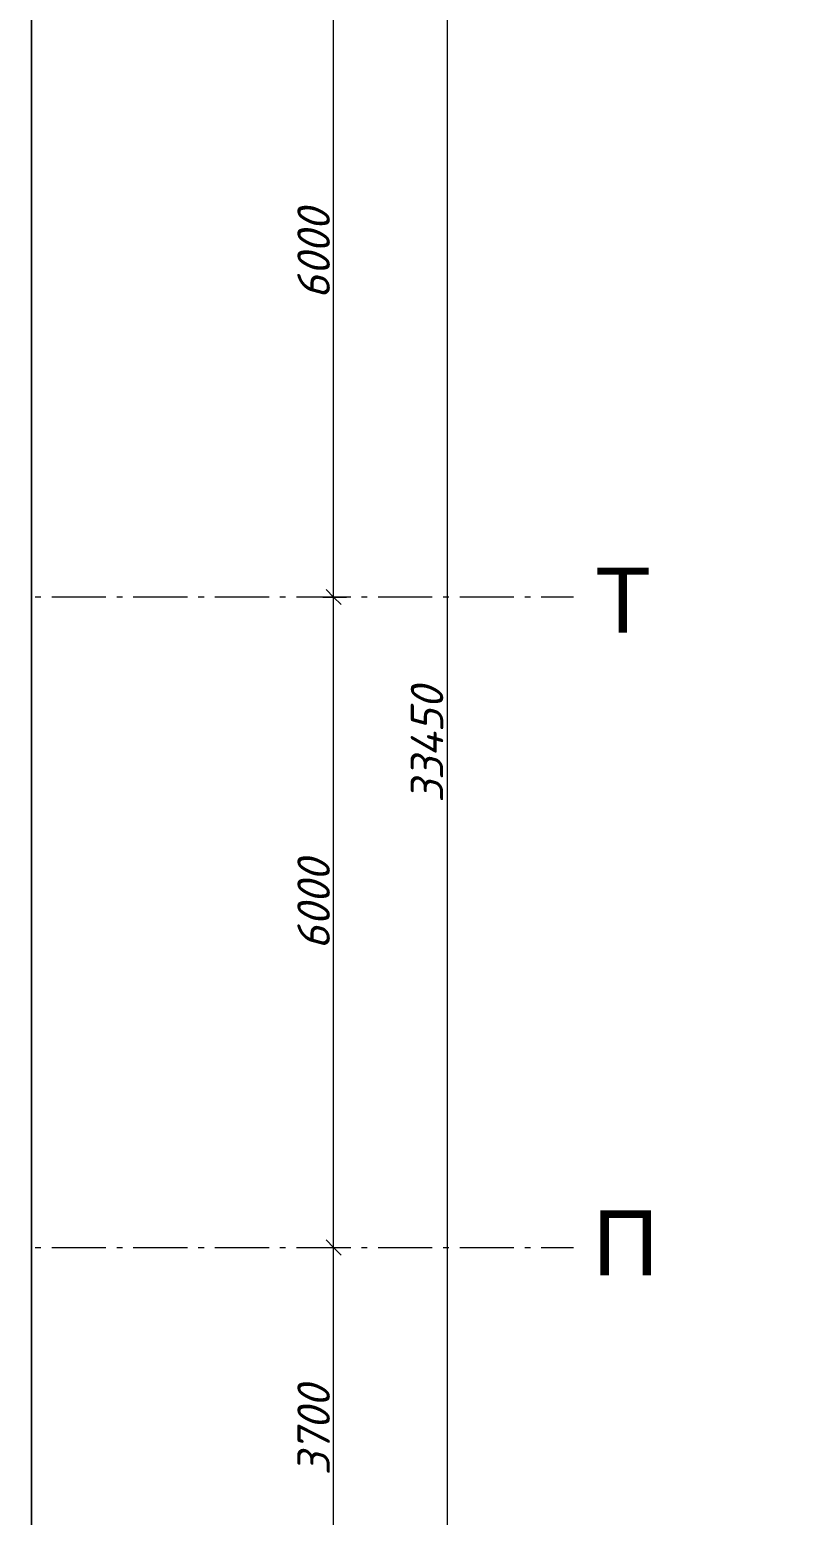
# Model space of a CAD drawing. Header units: millimetres. Extents: x -81576 to 1046824, y -248937 to 691537.
# Drawn here: x 122978 to 130033, y 561752 to 575454 of the extents above; entities that cross this region are included whole.
import ezdxf

# ---------------------------------------------------------------- set-up
doc = ezdxf.new("R2010")
doc.units = ezdxf.units.MM
doc.layers.add('PDF _Геометрия', color=7, linetype='Continuous', true_color=0x1d1d1d)
doc.layers.add('PDF _Текст', color=7, linetype='Continuous')
doc.styles.add('PDF ArialMT', font='arial.ttf')
doc.styles.add('PDF ISOCPEUR Italic', font='isocpeui.ttf')

msp = doc.modelspace()

# ---------------------------------------------------------------- linework, layer by layer
at = {"layer": 'PDF _Геометрия', "color": 7, "lineweight": 9}
msp.add_lwpolyline([(96004.5, 535380), (96004.5, 585971.6), (122994.5, 585971.6), (122994.5, 547671.5), (169194.5, 547671.5), (169194.5, 581171.6), (172944.5, 581171.6), (172944.5, 582548.4), (172944.5, 581171.6), (169194.5, 581171.6), (169194.5, 547671.5), (122994.5, 547671.5), (122994.5, 585971.6), (96004.5, 585971.6)], close=True, dxfattribs=at)
for points in [[(125782.5, 551801.5), (125782.5, 555221.6), (125782.5, 560521.6), (125782.5, 564221.6), (125782.5, 570221.6), (125782.5, 576221.6), (125782.5, 581721.6), (125782.5, 585491.6)], [(126828.7, 585491.6), (126828.7, 551801.5)], [(123080.8, 570221.6), (123027.9, 570221.6)], [(123680.8, 570221.6), (123180.8, 570221.6)], [(123833.7, 570221.6), (123780.8, 570221.6)], [(124433.7, 570221.6), (123933.7, 570221.6)], [(124586.6, 570221.6), (124533.7, 570221.6)], [(125186.6, 570221.6), (124686.6, 570221.6)], [(125339.6, 570221.6), (125286.6, 570221.6)], [(125939.6, 570221.6), (125439.6, 570221.6)], [(125683.5, 570221.6), (125782.5, 570221.6), (125902.5, 570221.6)], [(125712.5, 570291.6), (125782.5, 570221.6), (125852.5, 570151.6)], [(126092.5, 570221.6), (126039.6, 570221.6)], [(126692.5, 570221.6), (126192.5, 570221.6)], [(126845.4, 570221.6), (126792.5, 570221.6)], [(127445.4, 570221.6), (126945.4, 570221.6)], [(127598.3, 570221.6), (127545.4, 570221.6)], [(127994.5, 570221.6), (127698.3, 570221.6)], [(125712.5, 564291.6), (125782.5, 564221.6), (125852.5, 564151.6)], [(123027.9, 564221.6), (123080.8, 564221.6)], [(123180.8, 564221.6), (123680.8, 564221.6)], [(123780.8, 564221.6), (123833.7, 564221.6)], [(123933.7, 564221.6), (124433.7, 564221.6)], [(124533.7, 564221.6), (124586.6, 564221.6)], [(124686.6, 564221.6), (125186.6, 564221.6)], [(125286.6, 564221.6), (125339.6, 564221.6)], [(125439.6, 564221.6), (125939.6, 564221.6)], [(125683.5, 564221.6), (125782.5, 564221.6), (125902.5, 564221.6)], [(126039.6, 564221.6), (126092.5, 564221.6)], [(126192.5, 564221.6), (126692.5, 564221.6)], [(126792.5, 564221.6), (126845.4, 564221.6)], [(126945.4, 564221.6), (127445.4, 564221.6)], [(127545.4, 564221.6), (127598.3, 564221.6)], [(127698.3, 564221.6), (127994.5, 564221.6)]]:
    msp.add_lwpolyline(points, dxfattribs=at)

# ---------------------------------------------------------------- texts
at = {"layer": 'PDF _Текст', "char_height": 300, "attachment_point": 4, "rotation": 90, "style": 'PDF ISOCPEUR Italic'}
for s, insert in [('6000', (125597.7, 572968.7)), ('33450', (126644, 568322.9)), ('6000', (125597.7, 566968.7)), ('3700', (125597.7, 562118.7))]:
    msp.add_mtext(s, dxfattribs=dict(at, insert=insert))
at = {"layer": 'PDF _Текст', "char_height": 600, "attachment_point": 4, "style": 'PDF ArialMT'}
for s, insert in [('Т', (128195.8, 570193.4)), ('П', (128175.8, 564264))]:
    msp.add_mtext(s, dxfattribs=dict(at, insert=insert))

doc.saveas('drawing.dxf')
